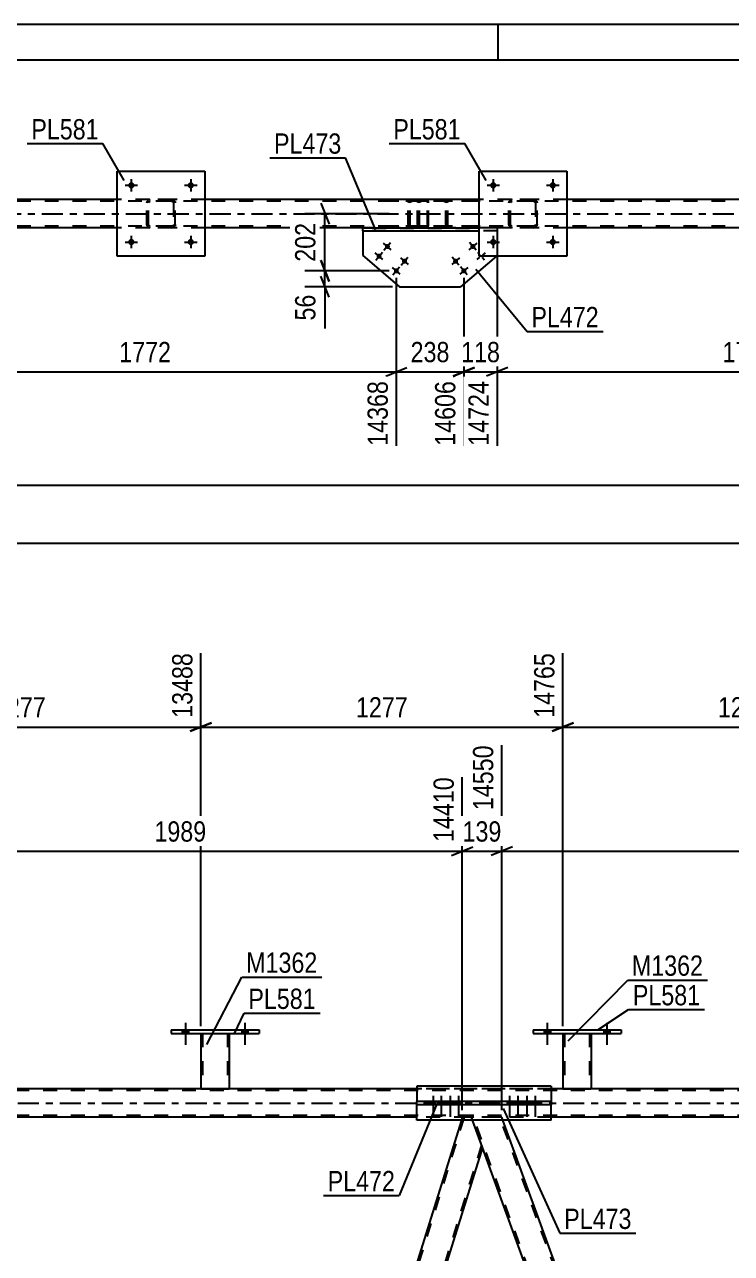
# Model space of a CAD drawing. Header units: millimetres. Extents: x -57 to 784, y -442 to 152.
# Drawn here: x 506.7 to 606.5, y -21.2 to 152.2 of the extents above; entities that cross this region are included whole.
import ezdxf

# ---------------------------------------------------------------- set-up
doc = ezdxf.new("R2010")
doc.units = ezdxf.units.MM
doc.linetypes.add('DXK_LINE_DOT2', pattern=[3.9198, 1.9599, -1.9599])
doc.linetypes.add('DXK_LINE_DOT3', pattern=[5.9187, 2.979, -0.9799, 0.9799, -0.9799])
doc.styles.add('Arial Narrow', font='ARIALN.TTF', dxfattribs={"height": 0.2})

# ---------------------------------------------------------------- blocks, each defined once
blk = doc.blocks.new('Unknown-761523242-1114')
at = {"color": 5, "linetype": 'Continuous'}
for p, q in [((783.59, 152.19), (-57.41, 152.19)), ((573.59, 147.19), (573.59, 152.19)), ((778.59, 147.19), (-52.41, 147.19))]:
    blk.add_line(p, q, dxfattribs=at)
blk = doc.blocks.new('Bolt-761523242-2413 - 2393')
at = {"linetype": 'Continuous'}
for points in [[(569.73, 120.65, -1), (570.28, 121.12, -1)], [(567.29, 118.58, -1), (567.84, 119.04, -1)], [(568.46, 117.21, -1), (569.01, 117.67, -1)]]:
    blk.add_hatch(color=1, dxfattribs=at).paths.add_polyline_path(points)
at = {"color": 1, "linetype": 'Continuous'}
for p, q in [((570.47, 120.34), (569.54, 121.43)), ((570.55, 121.35), (569.45, 120.42)), ((570.7, 120.06), (571.01, 119.7)), ((571.72, 119.98), (571.35, 119.67)), ((568.11, 119.28), (567.02, 118.34)), ((568.03, 118.26), (567.1, 119.36)), ((569.2, 116.89), (568.27, 117.99)), ((570.62, 119.05), (570.99, 119.36)), ((571.64, 118.97), (571.32, 119.33)), ((569.28, 117.91), (568.18, 116.97))]:
    blk.add_line(p, q, dxfattribs=at)
blk = doc.blocks.new('Bolt-761523242-2414 - 2393')
at = {"linetype": 'Continuous'}
for points in [[(556.49, 119.75, -1), (557.04, 119.28, -1)], [(557.66, 121.12, -1), (558.21, 120.65, -1)], [(560.09, 119.04, -1), (560.64, 118.58, -1)], [(558.93, 117.67, -1), (559.48, 117.21, -1)]]:
    blk.add_hatch(color=1, dxfattribs=at).paths.add_polyline_path(points)
at = {"color": 1, "linetype": 'Continuous'}
for p, q in [((557.46, 120.34), (558.4, 121.43)), ((557.31, 119.05), (556.22, 119.98)), ((556.3, 118.97), (557.23, 120.06)), ((558.48, 120.42), (557.38, 121.35)), ((558.73, 116.89), (559.67, 117.99)), ((560.92, 118.34), (559.82, 119.28)), ((559.9, 118.26), (560.83, 119.36)), ((559.75, 116.97), (558.65, 117.91))]:
    blk.add_line(p, q, dxfattribs=at)
blk = doc.blocks.new('Part-761523242-2483 - 2393')
at = {"color": 2, "linetype": 'Continuous'}
for p, q in [((554.49, 123.11), (554.49, 119.62)), ((554.49, 119.62), (559.66, 115.21)), ((573.32, 119.51), (568.27, 115.21)), ((559.66, 115.21), (568.27, 115.21))]:
    blk.add_line(p, q, dxfattribs=at)
at = {"color": 7, "linetype": 'DXK_LINE_DOT2'}
for p, q in [((573.45, 123.11), (554.49, 123.11)), ((573.45, 123.11), (573.45, 119.62)), ((573.45, 119.62), (573.32, 119.51))]:
    blk.add_line(p, q, dxfattribs=at)
blk = doc.blocks.new('Part-761523242-2569 - 2393')
at = {"color": 7, "linetype": 'DXK_LINE_DOT2'}
for p, q in [((524, 127.03), (524.04, 127.21)), ((524.04, 127.21), (524, 127.03)), ((524, 123.99), (524, 127.03)), ((524.24, 127.03), (524.26, 127.12)), ((524.24, 123.99), (524.24, 127.03)), ((524.26, 127.12), (524.31, 127.2)), ((524.3, 127.47), (524.48, 127.51)), ((524.48, 127.51), (524.3, 127.47)), ((524.31, 127.2), (524.39, 127.25)), ((524.39, 127.25), (524.48, 127.27)), ((527.52, 127.51), (524.48, 127.51)), ((527.52, 127.27), (524.48, 127.27)), ((527.52, 127.51), (527.71, 127.47)), ((527.71, 127.47), (527.52, 127.51)), ((527.52, 127.27), (527.61, 127.25)), ((527.61, 127.25), (527.69, 127.2)), ((527.69, 127.2), (527.74, 127.12)), ((527.74, 127.12), (527.76, 127.03)), ((527.76, 127.03), (527.76, 123.99)), ((527.97, 127.21), (528, 127.03)), ((528, 127.03), (527.97, 127.21)), ((528, 123.99), (528, 127.03)), ((524.04, 123.8), (524, 123.99)), ((524, 123.99), (524.04, 123.8)), ((524.26, 123.89), (524.24, 123.99)), ((524.31, 123.82), (524.26, 123.89)), ((524.48, 123.51), (524.3, 123.54)), ((524.3, 123.54), (524.48, 123.51)), ((524.39, 123.76), (524.31, 123.82)), ((524.48, 123.75), (524.39, 123.76)), ((527.52, 123.75), (524.48, 123.75)), ((527.52, 123.51), (524.48, 123.51)), ((527.61, 123.76), (527.52, 123.75)), ((527.71, 123.54), (527.52, 123.51)), ((527.52, 123.51), (527.71, 123.54)), ((527.69, 123.82), (527.61, 123.76)), ((527.74, 123.89), (527.69, 123.82)), ((527.76, 123.99), (527.74, 123.89)), ((528, 123.99), (527.97, 123.8)), ((527.97, 123.8), (528, 123.99))]:
    blk.add_line(p, q, dxfattribs=at)
at = {"color": 7, "linetype": 'DXK_LINE_DOT3'}
blk.add_line((526, 125.51), (526, 125.51), dxfattribs=at)
at = {"color": 7, "linetype": 'DXK_LINE_DOT2'}
for centre, start, end in [((524.48, 127.03), 112.5, 157.5), ((524.48, 127.03), 112.5, 157.5), ((527.52, 127.03), 22.5, 67.5), ((527.52, 127.03), 22.5, 67.5), ((524.48, 123.99), 202.5, 247.5), ((524.48, 123.99), 202.5, 247.5), ((527.52, 123.99), 292.5, 337.5), ((527.52, 123.99), 292.5, 337.5)]:
    blk.add_arc(centre, 0.48, start, end, dxfattribs=at)
blk = doc.blocks.new('Bolt-761523242-2431 - 2393')
at = {"linetype": 'Continuous'}
for points in [[(573.32, 129.51, -1), (572.44, 129.51, -1)], [(581.72, 129.51, -1), (580.84, 129.51, -1)]]:
    blk.add_hatch(color=1, dxfattribs=at).paths.add_polyline_path(points)
at = {"color": 1, "linetype": 'Continuous'}
for p, q in [((572.88, 130.39), (572.88, 128.63)), ((581.28, 130.39), (581.28, 128.63)), ((572, 129.51), (573.76, 129.51)), ((580.4, 129.51), (582.16, 129.51))]:
    blk.add_line(p, q, dxfattribs=at)
blk = doc.blocks.new('Bolt-761523242-2432 - 2393')
at = {"linetype": 'Continuous'}
for points in [[(573.32, 121.51, -1), (572.44, 121.51, -1)], [(581.72, 121.51, -1), (580.84, 121.51, -1)]]:
    blk.add_hatch(color=1, dxfattribs=at).paths.add_polyline_path(points)
at = {"color": 1, "linetype": 'Continuous'}
for p, q in [((572, 121.51), (573.76, 121.51)), ((572.88, 122.39), (572.88, 120.63)), ((580.4, 121.51), (582.16, 121.51)), ((581.28, 122.39), (581.28, 120.63))]:
    blk.add_line(p, q, dxfattribs=at)
blk = doc.blocks.new('Bolt-761523242-2433 - 2393')
at = {"linetype": 'Continuous'}
for points in [[(522.24, 129.51, -1), (521.36, 129.51, -1)], [(530.64, 129.51, -1), (529.76, 129.51, -1)]]:
    blk.add_hatch(color=1, dxfattribs=at).paths.add_polyline_path(points)
at = {"color": 1, "linetype": 'Continuous'}
for p, q in [((521.8, 130.39), (521.8, 128.63)), ((530.2, 130.39), (530.2, 128.63)), ((520.92, 129.51), (522.68, 129.51)), ((529.32, 129.51), (531.08, 129.51))]:
    blk.add_line(p, q, dxfattribs=at)
blk = doc.blocks.new('Bolt-761523242-2434 - 2393')
at = {"linetype": 'Continuous'}
for points in [[(522.24, 121.51, -1), (521.36, 121.51, -1)], [(530.64, 121.51, -1), (529.76, 121.51, -1)]]:
    blk.add_hatch(color=1, dxfattribs=at).paths.add_polyline_path(points)
at = {"color": 1, "linetype": 'Continuous'}
for p, q in [((520.92, 121.51), (522.68, 121.51)), ((521.8, 122.39), (521.8, 120.63)), ((529.32, 121.51), (531.08, 121.51)), ((530.2, 122.39), (530.2, 120.63))]:
    blk.add_line(p, q, dxfattribs=at)
blk = doc.blocks.new('Part-761523242-2563 - 2393')
at = {"color": 7, "linetype": 'DXK_LINE_DOT2'}
for p, q in [((575.08, 127.03), (575.12, 127.21)), ((575.12, 127.21), (575.08, 127.03)), ((575.08, 123.99), (575.08, 127.03)), ((575.32, 127.03), (575.34, 127.12)), ((575.32, 123.99), (575.32, 127.03)), ((575.34, 127.12), (575.39, 127.2)), ((575.38, 127.47), (575.56, 127.51)), ((575.56, 127.51), (575.38, 127.47)), ((575.39, 127.2), (575.47, 127.25)), ((575.47, 127.25), (575.56, 127.27)), ((578.6, 127.51), (575.56, 127.51)), ((578.6, 127.27), (575.56, 127.27)), ((578.6, 127.51), (578.79, 127.47)), ((578.79, 127.47), (578.6, 127.51)), ((578.6, 127.27), (578.7, 127.25)), ((578.7, 127.25), (578.77, 127.2)), ((578.77, 127.2), (578.83, 127.12)), ((578.83, 127.12), (578.84, 127.03)), ((578.84, 127.03), (578.84, 123.99)), ((579.05, 127.21), (579.08, 127.03)), ((579.08, 127.03), (579.05, 127.21)), ((579.08, 123.99), (579.08, 127.03)), ((575.12, 123.8), (575.08, 123.99)), ((575.08, 123.99), (575.12, 123.8)), ((575.34, 123.89), (575.32, 123.99)), ((575.39, 123.82), (575.34, 123.89)), ((575.56, 123.51), (575.38, 123.54)), ((575.38, 123.54), (575.56, 123.51)), ((575.47, 123.76), (575.39, 123.82)), ((575.56, 123.75), (575.47, 123.76)), ((578.6, 123.75), (575.56, 123.75)), ((578.6, 123.51), (575.56, 123.51)), ((578.7, 123.76), (578.6, 123.75)), ((578.79, 123.54), (578.6, 123.51)), ((578.6, 123.51), (578.79, 123.54)), ((578.77, 123.82), (578.7, 123.76)), ((578.83, 123.89), (578.77, 123.82)), ((578.84, 123.99), (578.83, 123.89)), ((579.08, 123.99), (579.05, 123.8)), ((579.05, 123.8), (579.08, 123.99))]:
    blk.add_line(p, q, dxfattribs=at)
at = {"color": 7, "linetype": 'DXK_LINE_DOT3'}
blk.add_line((577.08, 125.51), (577.08, 125.51), dxfattribs=at)
at = {"color": 7, "linetype": 'DXK_LINE_DOT2'}
for centre, start, end in [((575.56, 127.03), 112.5, 157.5), ((575.56, 127.03), 112.5, 157.5), ((578.6, 127.03), 22.5, 67.5), ((578.6, 127.03), 22.5, 67.5), ((575.56, 123.99), 202.5, 247.5), ((575.56, 123.99), 202.5, 247.5), ((578.6, 123.99), 292.5, 337.5), ((578.6, 123.99), 292.5, 337.5)]:
    blk.add_arc(centre, 0.48, start, end, dxfattribs=at)
blk = doc.blocks.new('Part-761523242-2562 - 2393')
at = {"color": 2, "linetype": 'Continuous'}
for p, q in [((570.88, 119.51), (570.88, 131.51)), ((570.88, 131.51), (583.28, 131.51)), ((583.28, 131.51), (583.28, 119.51)), ((583.28, 119.51), (570.88, 119.51))]:
    blk.add_line(p, q, dxfattribs=at)
blk = doc.blocks.new('Part-761523242-2568 - 2393')
at = {"color": 2, "linetype": 'Continuous'}
for p, q in [((519.8, 119.51), (519.8, 131.51)), ((519.8, 131.51), (532.2, 131.51)), ((532.2, 131.51), (532.2, 119.51)), ((532.2, 119.51), (519.8, 119.51))]:
    blk.add_line(p, q, dxfattribs=at)
blk = doc.blocks.new('Part-761523242-2658 - 2393')
at = {"color": 2, "linetype": 'Continuous'}
for p, q in [((554.49, 123.11), (554.49, 123.51)), ((554.49, 123.51), (570.88, 123.51)), ((554.49, 123.11), (570.88, 123.11))]:
    blk.add_line(p, q, dxfattribs=at)
at = {"color": 7, "linetype": 'DXK_LINE_DOT2'}
for p, q in [((573.45, 123.51), (570.88, 123.51)), ((573.45, 123.51), (573.45, 123.11)), ((573.45, 123.11), (570.88, 123.11))]:
    blk.add_line(p, q, dxfattribs=at)
blk = doc.blocks.new('Part-761523242-2753 - 2393')
at = {"color": 7, "linetype": 'DXK_LINE_DOT2'}
for p, q in [((695.78, 127.27), (35.68, 127.27)), ((532.2, 127.51), (519.8, 127.51)), ((583.28, 127.51), (570.88, 127.51)), ((695.78, 123.75), (35.68, 123.75)), ((532.2, 123.51), (519.8, 123.51)), ((583.28, 123.51), (554.49, 123.51))]:
    blk.add_line(p, q, dxfattribs=at)
at = {"color": 2, "linetype": 'Continuous'}
for p, q in [((519.8, 127.51), (481.12, 127.51)), ((570.88, 127.51), (532.2, 127.51)), ((621.96, 127.51), (583.28, 127.51)), ((519.8, 123.51), (488.31, 123.51)), ((554.49, 123.51), (532.2, 123.51)), ((621.96, 123.51), (583.28, 123.51))]:
    blk.add_line(p, q, dxfattribs=at)
at = {"color": 7, "linetype": 'DXK_LINE_DOT3'}
blk.add_line((35.68, 125.51), (705.78, 125.51), dxfattribs=at)
blk = doc.blocks.new('Part-761523242-2754 - 2393')
at = {"color": 7, "linetype": 'DXK_LINE_DOT2'}
for p, q in [((563.48, 127.51), (557.02, 127.51)), ((563.48, 127.27), (557.02, 127.27)), ((560.92, 127.2), (560.89, 127.03)), ((560.89, 123.99), (560.89, 127.03)), ((560.92, 127.21), (560.92, 127.2)), ((561.14, 127.03), (561.16, 127.12)), ((561.14, 123.99), (561.14, 127.03)), ((561.16, 127.12), (561.21, 127.2)), ((561.39, 127.51), (561.2, 127.47)), ((561.21, 127.2), (561.29, 127.25)), ((561.29, 127.25), (561.39, 127.27)), ((562.2, 127.27), (562.2, 127.51)), ((563.58, 127.47), (563.48, 127.51)), ((563.48, 127.27), (563.53, 127.25)), ((563.53, 127.25), (563.57, 127.2)), ((563.57, 127.2), (563.6, 127.12)), ((563.67, 127.37), (563.58, 127.47)), ((563.6, 127.12), (563.61, 127.03)), ((563.61, 123.99), (563.61, 127.03)), ((563.73, 127.21), (563.67, 127.37)), ((563.75, 127.03), (563.73, 127.21)), ((563.75, 123.99), (563.75, 127.03)), ((563.48, 123.75), (557.02, 123.75)), ((563.48, 123.51), (557.02, 123.51)), ((560.89, 123.99), (560.9, 123.9)), ((560.9, 123.9), (560.92, 123.8)), ((561.16, 123.9), (561.14, 123.99)), ((561.21, 123.82), (561.16, 123.9)), ((561.2, 123.54), (561.39, 123.51)), ((561.29, 123.77), (561.21, 123.82)), ((561.39, 123.75), (561.29, 123.77)), ((562.2, 123.51), (562.2, 123.75)), ((563.53, 123.77), (563.48, 123.75)), ((563.48, 123.51), (563.58, 123.54)), ((563.57, 123.82), (563.53, 123.77)), ((563.6, 123.9), (563.57, 123.82)), ((563.58, 123.54), (563.67, 123.65)), ((563.61, 123.99), (563.6, 123.9)), ((563.67, 123.65), (563.73, 123.8)), ((563.73, 123.8), (563.75, 123.99))]:
    blk.add_line(p, q, dxfattribs=at)
for centre, start, end in [((561.37, 127.01), 111.1941, 156.1506), ((561.37, 124), 203.8494, 248.8059)]:
    blk.add_arc(centre, 0.492, start, end, dxfattribs=at)
blk = doc.blocks.new('Part-761523242-2757 - 2393')
at = {"color": 7, "linetype": 'DXK_LINE_DOT2'}
for p, q in [((562.24, 127.2), (562.2, 127.03)), ((562.2, 123.99), (562.2, 127.03)), ((562.24, 127.21), (562.24, 127.2)), ((562.46, 127.03), (562.48, 127.12)), ((562.46, 123.99), (562.46, 127.03)), ((562.48, 127.12), (562.53, 127.2)), ((562.71, 127.51), (562.52, 127.47)), ((562.53, 127.2), (562.62, 127.25)), ((562.62, 127.25), (562.71, 127.27)), ((571.05, 127.51), (562.71, 127.51)), ((571.05, 127.27), (562.71, 127.27)), ((566.14, 127.47), (565.95, 127.51)), ((565.95, 127.27), (566.05, 127.25)), ((566.05, 127.25), (566.13, 127.2)), ((566.13, 127.2), (566.18, 127.12)), ((566.18, 127.12), (566.2, 127.03)), ((566.2, 123.99), (566.2, 127.03)), ((566.42, 127.2), (566.42, 127.21)), ((566.46, 127.03), (566.42, 127.2)), ((566.46, 123.99), (566.46, 127.03)), ((562.2, 123.99), (562.22, 123.9)), ((562.22, 123.9), (562.24, 123.8)), ((562.48, 123.9), (562.46, 123.99)), ((562.53, 123.82), (562.48, 123.9)), ((562.52, 123.54), (562.71, 123.51)), ((562.62, 123.77), (562.53, 123.82)), ((562.71, 123.75), (562.62, 123.77)), ((571.05, 123.75), (562.71, 123.75)), ((571.05, 123.51), (562.71, 123.51)), ((566.05, 123.77), (565.95, 123.75)), ((565.95, 123.51), (566.14, 123.54)), ((566.13, 123.82), (566.05, 123.77)), ((566.18, 123.9), (566.13, 123.82)), ((566.2, 123.99), (566.18, 123.9)), ((566.42, 123.8), (566.44, 123.9)), ((566.44, 123.9), (566.46, 123.99))]:
    blk.add_line(p, q, dxfattribs=at)
for centre, start, end in [((562.69, 127.01), 110.7583, 155.68), ((565.97, 127.01), 24.32, 69.2417), ((562.69, 124.01), 204.32, 249.2417), ((565.97, 124.01), 290.7583, 335.68)]:
    blk.add_arc(centre, 0.496, start, end, dxfattribs=at)
blk = doc.blocks.new('Part-761523242-5990 - 5969')
at = {"color": 2, "linetype": 'Continuous'}
for p, q in [((581.07, 2.4), (562.11, 2.4)), ((562.11, 2.4), (562.11, 0.24)), ((581.07, 2.4), (581.07, 0.24)), ((562.11, -2.4), (562.11, -0.24)), ((581.07, -2.4), (581.07, -0.24)), ((581.07, -2.4), (562.11, -2.4))]:
    blk.add_line(p, q, dxfattribs=at)
at = {"color": 7, "linetype": 'DXK_LINE_DOT2'}
for p, q in [((562.11, -0.24), (562.11, 0.24)), ((581.07, 0.24), (581.07, -0.24))]:
    blk.add_line(p, q, dxfattribs=at)
blk = doc.blocks.new('Part-761523242-6097 - 5969')
at = {"color": 7, "linetype": 'DXK_LINE_DOT2'}
for p, q in [((703.4, 1.76), (8.62, 1.76)), ((664.7, 2), (136.44, 2)), ((581.07, 2), (562.11, 2)), ((703.4, -1.76), (8.62, -1.76)), ((581.07, -2), (562.11, -2))]:
    blk.add_line(p, q, dxfattribs=at)
at = {"color": 2, "linetype": 'Continuous'}
for p, q in [((562.11, 2), (495.94, 2)), ((647.24, 2), (581.07, 2)), ((562.11, -2), (495.94, -2)), ((647.24, -2), (581.07, -2))]:
    blk.add_line(p, q, dxfattribs=at)
at = {"color": 7, "linetype": 'DXK_LINE_DOT3'}
blk.add_line((8.62, 0), (703.4, 0), dxfattribs=at)
blk = doc.blocks.new('Part-761523242-6102 - 5969')
at = {"color": 2, "linetype": 'Continuous'}
for p, q in [((568.38, -2.4), (531.81, -119.75)), ((571.37, -6.25), (569.97, -2.4)), ((571.37, -6.25), (535.11, -122.59)), ((531.81, -119.75), (532.84, -122.59))]:
    blk.add_line(p, q, dxfattribs=at)
at = {"color": 7, "linetype": 'DXK_LINE_DOT2'}
for p, q in [((568.76, -2), (531.94, -120.12)), ((568.51, -2), (568.38, -2.4)), ((569.82, -2), (568.51, -2)), ((569.97, -2.4), (569.82, -2)), ((571.24, -5.88), (534.73, -123)), ((532.99, -123), (532.84, -122.59)), ((534.98, -123), (532.99, -123)), ((535.11, -122.59), (534.98, -123))]:
    blk.add_line(p, q, dxfattribs=at)
blk = doc.blocks.new('Part-761523242-6112 - 5969')
at = {"color": 7, "linetype": 'DXK_LINE_DOT2'}
for p, q in [((488.95, -2), (484.69, -2)), ((486.24, -6.25), (484.69, -2)), ((528.99, -123), (484.95, -2)), ((532.73, -123), (488.69, -2)), ((489.09, -2.4), (488.95, -2)), ((532.99, -123), (531.81, -119.75)), ((528.73, -123), (528.58, -122.59)), ((532.99, -123), (528.73, -123))]:
    blk.add_line(p, q, dxfattribs=at)
at = {"color": 2, "linetype": 'Continuous'}
for p, q in [((531.81, -119.75), (489.09, -2.4)), ((528.58, -122.59), (486.24, -6.25))]:
    blk.add_line(p, q, dxfattribs=at)
blk = doc.blocks.new('Part-761523242-6117 - 5969')
at = {"color": 7, "linetype": 'DXK_LINE_DOT2'}
for p, q in [((574.08, -2), (569.82, -2)), ((571.37, -6.25), (569.82, -2)), ((614.12, -123), (570.08, -2)), ((617.87, -123), (573.83, -2)), ((574.23, -2.4), (574.08, -2)), ((618.12, -123), (616.94, -119.75)), ((613.87, -123), (613.72, -122.59)), ((618.12, -123), (613.87, -123))]:
    blk.add_line(p, q, dxfattribs=at)
at = {"color": 2, "linetype": 'Continuous'}
for p, q in [((616.94, -119.75), (574.23, -2.4)), ((613.72, -122.59), (571.37, -6.25))]:
    blk.add_line(p, q, dxfattribs=at)
blk = doc.blocks.new('Part-761523242-6307 - 5969')
at = {"color": 2, "linetype": 'Continuous'}
for p, q in [((527.43, 10.32), (527.43, 9.84)), ((527.43, 10.32), (539.83, 10.32)), ((527.43, 9.84), (539.83, 9.84)), ((539.83, 10.32), (539.83, 9.84))]:
    blk.add_line(p, q, dxfattribs=at)
blk = doc.blocks.new('Bolt-761523242-6458 - 5969')
at = {"linetype": 'Continuous'}
for points in [[(528.99, 9.84), (529.87, 9.84), (529.87, 10.32), (528.99, 10.32)], [(537.39, 9.84), (538.27, 9.84), (538.27, 10.32), (537.39, 10.32)]]:
    blk.add_hatch(color=1, dxfattribs=at).paths.add_polyline_path(points)
at = {"color": 1, "linetype": 'Continuous'}
for p, q in [((529.43, 11.32), (529.43, 8.2)), ((537.83, 11.32), (537.83, 8.2)), ((528.99, 10.32), (528.99, 9.84)), ((529.87, 10.32), (529.87, 9.84)), ((537.39, 10.32), (537.39, 9.84)), ((538.27, 10.32), (538.27, 9.84))]:
    blk.add_line(p, q, dxfattribs=at)
blk = doc.blocks.new('Part-761523242-6302 - 5969')
at = {"color": 2, "linetype": 'Continuous'}
for p, q in [((531.63, 9.84), (531.63, 2)), ((535.63, 9.84), (535.63, 2)), ((531.63, 2), (535.59, 2)), ((535.63, 2), (535.59, 2))]:
    blk.add_line(p, q, dxfattribs=at)
at = {"color": 7, "linetype": 'DXK_LINE_DOT2'}
for p, q in [((531.63, 9.84), (535.63, 9.84)), ((531.63, 9.84), (531.63, 9.84)), ((531.63, 9.84), (531.63, 9.84)), ((531.87, 9.84), (531.87, 2)), ((535.39, 9.84), (535.39, 2)), ((535.63, 9.84), (535.63, 9.84)), ((535.63, 9.84), (535.63, 9.84)), ((535.32, 2), (535.33, 2)), ((535.33, 2), (535.37, 2)), ((535.37, 2), (535.39, 2))]:
    blk.add_line(p, q, dxfattribs=at)
blk = doc.blocks.new('Part-761523242-6312 - 5969')
at = {"color": 2, "linetype": 'Continuous'}
for p, q in [((582.71, 9.84), (582.71, 2)), ((586.71, 9.84), (586.71, 2)), ((582.71, 2), (586.67, 2)), ((586.71, 2), (586.67, 2))]:
    blk.add_line(p, q, dxfattribs=at)
at = {"color": 7, "linetype": 'DXK_LINE_DOT2'}
for p, q in [((582.71, 9.84), (586.71, 9.84)), ((582.71, 9.84), (582.71, 9.84)), ((582.71, 9.84), (582.71, 9.84)), ((582.95, 9.84), (582.95, 2)), ((586.47, 9.84), (586.47, 2)), ((586.71, 9.84), (586.71, 9.84)), ((586.71, 9.84), (586.71, 9.84)), ((586.4, 2), (586.41, 2)), ((586.41, 2), (586.45, 2)), ((586.45, 2), (586.47, 2))]:
    blk.add_line(p, q, dxfattribs=at)
blk = doc.blocks.new('Part-761523242-6317 - 5969')
at = {"color": 2, "linetype": 'Continuous'}
for p, q in [((578.51, 10.32), (578.51, 9.84)), ((578.51, 10.32), (590.91, 10.32)), ((578.51, 9.84), (590.91, 9.84)), ((590.91, 10.32), (590.91, 9.84))]:
    blk.add_line(p, q, dxfattribs=at)
blk = doc.blocks.new('Part-761523242-6388 - 5969')
at = {"color": 2, "linetype": 'Continuous'}
for p, q in [((562.11, -0.24), (562.11, 0.24)), ((581.07, 0.24), (562.11, 0.24)), ((567.29, -0.24), (567.29, 0.24)), ((575.89, -0.24), (575.89, 0.24)), ((581.07, -0.24), (581.07, 0.24)), ((581.07, -0.24), (562.11, -0.24))]:
    blk.add_line(p, q, dxfattribs=at)
blk = doc.blocks.new('Bolt-761523242-6459 - 5969')
at = {"linetype": 'Continuous'}
for points in [[(528.99, 9.84), (529.87, 9.84), (529.87, 10.32), (528.99, 10.32)], [(537.39, 9.84), (538.27, 9.84), (538.27, 10.32), (537.39, 10.32)]]:
    blk.add_hatch(color=1, dxfattribs=at).paths.add_polyline_path(points)
at = {"color": 1, "linetype": 'Continuous'}
for p, q in [((529.43, 11.32), (529.43, 8.2)), ((537.83, 11.32), (537.83, 8.2)), ((528.99, 10.32), (528.99, 9.84)), ((529.87, 10.32), (529.87, 9.84)), ((537.39, 10.32), (537.39, 9.84)), ((538.27, 10.32), (538.27, 9.84))]:
    blk.add_line(p, q, dxfattribs=at)
blk = doc.blocks.new('Bolt-761523242-6460 - 5969')
at = {"linetype": 'Continuous'}
for points in [[(580.07, 9.84), (580.95, 9.84), (580.95, 10.32), (580.07, 10.32)], [(588.47, 9.84), (589.35, 9.84), (589.35, 10.32), (588.47, 10.32)]]:
    blk.add_hatch(color=1, dxfattribs=at).paths.add_polyline_path(points)
at = {"color": 1, "linetype": 'Continuous'}
for p, q in [((580.51, 11.32), (580.51, 8.2)), ((588.91, 11.32), (588.91, 8.2)), ((580.07, 10.32), (580.07, 9.84)), ((580.95, 10.32), (580.95, 9.84)), ((588.47, 10.32), (588.47, 9.84)), ((589.35, 10.32), (589.35, 9.84))]:
    blk.add_line(p, q, dxfattribs=at)
blk = doc.blocks.new('Bolt-761523242-6461 - 5969')
at = {"linetype": 'Continuous'}
for points in [[(580.07, 9.84), (580.95, 9.84), (580.95, 10.32), (580.07, 10.32)], [(588.47, 9.84), (589.35, 9.84), (589.35, 10.32), (588.47, 10.32)]]:
    blk.add_hatch(color=1, dxfattribs=at).paths.add_polyline_path(points)
at = {"color": 1, "linetype": 'Continuous'}
for p, q in [((580.51, 11.32), (580.51, 8.2)), ((588.91, 11.32), (588.91, 8.2)), ((580.07, 10.32), (580.07, 9.84)), ((580.95, 10.32), (580.95, 9.84)), ((588.47, 10.32), (588.47, 9.84)), ((589.35, 10.32), (589.35, 9.84))]:
    blk.add_line(p, q, dxfattribs=at)
blk = doc.blocks.new('Bolt-761523242-6478 - 5969')
at = {"linetype": 'Continuous'}
for points in [[(564.75, 0.24), (564.03, 0.24), (564.03, -0.24), (564.75, -0.24)], [(565.91, 0.24), (565.19, 0.24), (565.19, -0.24), (565.91, -0.24)], [(567.18, 0.24), (566.46, 0.24), (566.46, -0.24), (567.18, -0.24)], [(568.35, 0.24), (567.63, 0.24), (567.63, -0.24), (568.35, -0.24)]]:
    blk.add_hatch(color=1, dxfattribs=at).paths.add_polyline_path(points)
at = {"color": 1, "linetype": 'Continuous'}
for p, q in [((564.03, 0.24), (564.03, -0.24)), ((564.39, 1.04), (564.39, -1.96)), ((564.75, 0.24), (564.75, -0.24)), ((565.19, 0.24), (565.19, -0.24)), ((565.55, 1.04), (565.55, -1.96)), ((565.91, 0.24), (565.91, -0.24)), ((566.46, 0.24), (566.46, -0.24)), ((566.82, 1.04), (566.82, -1.96)), ((567.18, 0.24), (567.18, -0.24)), ((567.63, 0.24), (567.63, -0.24)), ((567.99, 1.04), (567.99, -1.96)), ((568.35, 0.24), (568.35, -0.24))]:
    blk.add_line(p, q, dxfattribs=at)
blk = doc.blocks.new('Bolt-761523242-6479 - 5969')
at = {"linetype": 'Continuous'}
for points in [[(575.55, 0.24), (574.83, 0.24), (574.83, -0.24), (575.55, -0.24)], [(576.71, 0.24), (575.99, 0.24), (575.99, -0.24), (576.71, -0.24)], [(577.98, 0.24), (577.26, 0.24), (577.26, -0.24), (577.98, -0.24)], [(579.15, 0.24), (578.43, 0.24), (578.43, -0.24), (579.15, -0.24)]]:
    blk.add_hatch(color=1, dxfattribs=at).paths.add_polyline_path(points)
at = {"color": 1, "linetype": 'Continuous'}
for p, q in [((574.83, 0.24), (574.83, -0.24)), ((575.19, 1.04), (575.19, -1.96)), ((575.55, 0.24), (575.55, -0.24)), ((575.99, 0.24), (575.99, -0.24)), ((576.35, 1.04), (576.35, -1.96)), ((576.71, 0.24), (576.71, -0.24)), ((577.26, 0.24), (577.26, -0.24)), ((577.62, 1.04), (577.62, -1.96)), ((577.98, 0.24), (577.98, -0.24)), ((578.43, 0.24), (578.43, -0.24)), ((578.79, 1.04), (578.79, -1.96)), ((579.15, 0.24), (579.15, -0.24))]:
    blk.add_line(p, q, dxfattribs=at)
blk = doc.blocks.new('StraightDimension-761523242-30225 - 2393')
at = {"color": 7, "linetype": 'Continuous'}
for p, q in [((548.53, 118.94), (549.73, 115.94)), ((558.2, 117.44), (546.28, 117.44)), ((549.73, 113.71), (548.53, 116.71)), ((549.13, 115.21), (549.13, 117.44)), ((558.66, 115.21), (546.28, 115.21))]:
    blk.add_line(p, q, dxfattribs=at)
at = {"color": 0}
blk.add_wipeout([(548.38, 114.68), (544.18, 114.68), (544.18, 109.83), (548.38, 109.83)], dxfattribs=at)
at = {"color": 7, "linetype": 'Continuous'}
blk.add_line((549.13, 115.21), (549.13, 109.3), dxfattribs=at)
blk.add_line((549.13, 115.21), (549.13, 109.3), dxfattribs=at)
at = {"color": 3, "style": 'Arial Narrow'}
blk.add_text('56', height=2.863, rotation=90.0002, dxfattribs=at).set_placement((547.78, 110.43))
blk = doc.blocks.new('StraightDimension-761523242-29788 - 2393')
at = {"color": 7, "linetype": 'Continuous'}
for p, q in [((559.2, 116.44), (559.2, 92.76)), ((568.73, 116.44), (568.73, 92.76)), ((557.7, 102.6), (560.7, 103.8)), ((559.2, 103.2), (568.73, 103.2)), ((570.23, 103.8), (567.23, 102.6))]:
    blk.add_line(p, q, dxfattribs=at)
at = {"color": 0}
blk.add_wipeout([(567.31, 103.95), (567.31, 108.15), (560.62, 108.15), (560.62, 103.95)], dxfattribs=at)
at = {"color": 0, "linetype": 'Continuous'}
blk.add_wipeout([(568.13, 102.5), (563.93, 102.5), (563.93, 92.16), (568.13, 92.16)], dxfattribs=at)
at = {"color": 3, "style": 'Arial Narrow'}
blk.add_text('238', height=2.863, dxfattribs=at).set_placement((561.22, 104.55))
at = {"color": 3, "linetype": 'Continuous', "style": 'Arial Narrow'}
blk.add_text('14606', height=2.863, rotation=90.0002, dxfattribs=at).set_placement((567.53, 92.76))
blk = doc.blocks.new('StraightDimension-761523242-3595 - 2393')
at = {"color": 7, "linetype": 'Continuous'}
blk.add_line((-2.08, 79), (696.42, 79), dxfattribs=at)
blk = doc.blocks.new('StraightDimension-761523242-11107 - 2393')
at = {"color": 7, "linetype": 'Continuous'}
blk.add_line((-1.44, 87.22), (695.78, 87.22), dxfattribs=at)
blk = doc.blocks.new('StraightDimension-761523242-29786 - 2393')
at = {"color": 7, "linetype": 'Continuous'}
for p, q in [((573.45, 122.11), (573.45, 92.76)), ((644.34, 116.44), (644.34, 92.76)), ((574.95, 103.8), (571.95, 102.6)), ((573.45, 103.2), (644.34, 103.2)), ((642.84, 102.6), (645.84, 103.8))]:
    blk.add_line(p, q, dxfattribs=at)
at = {"color": 0}
blk.add_wipeout([(613.15, 103.95), (613.15, 108.15), (604.64, 108.15), (604.64, 103.95)], dxfattribs=at)
at = {"color": 0, "linetype": 'Continuous'}
blk.add_wipeout([(643.74, 102.5), (639.54, 102.5), (639.54, 92.16), (643.74, 92.16)], dxfattribs=at)
at = {"color": 3, "style": 'Arial Narrow'}
blk.add_text('1772', height=2.863, dxfattribs=at).set_placement((605.24, 104.55))
at = {"color": 3, "linetype": 'Continuous', "style": 'Arial Narrow'}
blk.add_text('16497', height=2.863, rotation=90.0002, dxfattribs=at).set_placement((643.14, 92.76))
blk = doc.blocks.new('StraightDimension-761523242-29787 - 2393')
at = {"color": 7, "linetype": 'Continuous'}
for p, q in [((573.45, 122.11), (573.45, 92.76)), ((568.73, 116.44), (568.73, 92.76)), ((567.23, 102.6), (570.23, 103.8)), ((568.73, 103.2), (573.45, 103.2)), ((574.95, 103.8), (571.95, 102.6))]:
    blk.add_line(p, q, dxfattribs=at)
at = {"color": 0}
blk.add_wipeout([(574.43, 103.95), (574.43, 108.15), (567.75, 108.15), (567.75, 103.95)], dxfattribs=at)
at = {"color": 0, "linetype": 'Continuous'}
blk.add_wipeout([(572.85, 102.5), (568.65, 102.5), (568.65, 92.16), (572.85, 92.16)], dxfattribs=at)
at = {"color": 3, "style": 'Arial Narrow'}
blk.add_text('118', height=2.863, dxfattribs=at).set_placement((568.35, 104.55))
at = {"color": 3, "linetype": 'Continuous', "style": 'Arial Narrow'}
blk.add_text('14724', height=2.863, rotation=90.0002, dxfattribs=at).set_placement((572.25, 92.76))
blk = doc.blocks.new('StraightDimension-761523242-29789 - 2393')
at = {"color": 7, "linetype": 'Continuous'}
for p, q in [((488.31, 122.11), (488.31, 92.76)), ((559.2, 116.44), (559.2, 92.76)), ((489.81, 103.8), (486.81, 102.6)), ((488.31, 103.2), (559.2, 103.2)), ((557.7, 102.6), (560.7, 103.8))]:
    blk.add_line(p, q, dxfattribs=at)
at = {"color": 0}
blk.add_wipeout([(528.01, 103.95), (528.01, 108.15), (519.5, 108.15), (519.5, 103.95)], dxfattribs=at)
at = {"color": 0, "linetype": 'Continuous'}
blk.add_wipeout([(558.6, 102.5), (554.4, 102.5), (554.4, 92.16), (558.6, 92.16)], dxfattribs=at)
at = {"color": 3, "style": 'Arial Narrow'}
blk.add_text('1772', height=2.863, dxfattribs=at).set_placement((520.1, 104.55))
at = {"color": 3, "linetype": 'Continuous', "style": 'Arial Narrow'}
blk.add_text('14368', height=2.863, rotation=90.0002, dxfattribs=at).set_placement((558, 92.76))
blk = doc.blocks.new('StraightDimension-761523242-30224 - 2393')
at = {"color": 7, "linetype": 'Continuous'}
for p, q in [((548.53, 127.01), (549.73, 124.01)), ((558.2, 125.51), (546.28, 125.51)), ((549.13, 117.44), (549.13, 125.51)), ((549.73, 115.94), (548.53, 118.94)), ((558.2, 117.44), (546.28, 117.44))]:
    blk.add_line(p, q, dxfattribs=at)
at = {"color": 0}
blk.add_wipeout([(548.38, 124.82), (544.18, 124.82), (544.18, 118.13), (548.38, 118.13)], dxfattribs=at)
at = {"color": 3, "style": 'Arial Narrow'}
blk.add_text('202', height=2.863, rotation=90.0002, dxfattribs=at).set_placement((547.78, 118.73))
blk = doc.blocks.new('StraightDimension-761523242-13672 - 5969')
at = {"color": 7, "linetype": 'Continuous'}
for p, q in [((480.54, 10.82), (480.54, 63.51)), ((531.63, 10.84), (531.63, 63.51)), ((482.04, 53.67), (479.04, 52.47)), ((480.54, 53.07), (531.63, 53.07)), ((530.13, 52.47), (533.13, 53.67))]:
    blk.add_line(p, q, dxfattribs=at)
at = {"color": 0, "linetype": 'Continuous'}
blk.add_wipeout([(531.03, 64.11), (526.83, 64.11), (526.83, 53.77), (531.03, 53.77)], dxfattribs=at)
at = {"color": 0}
blk.add_wipeout([(510.34, 53.82), (510.34, 58.02), (501.83, 58.02), (501.83, 53.82)], dxfattribs=at)
at = {"color": 3, "linetype": 'Continuous', "style": 'Arial Narrow'}
blk.add_text('13488', height=2.863, rotation=90.0002, dxfattribs=at).set_placement((530.43, 54.37))
at = {"color": 3, "style": 'Arial Narrow'}
blk.add_text('1277', height=2.863, dxfattribs=at).set_placement((502.43, 54.42))
blk = doc.blocks.new('StraightDimension-761523242-13671 - 5969')
at = {"color": 7, "linetype": 'Continuous'}
for p, q in [((531.63, 10.84), (531.63, 63.51)), ((582.71, 10.84), (582.71, 63.51)), ((533.13, 53.67), (530.13, 52.47)), ((531.63, 53.07), (582.71, 53.07)), ((581.21, 52.47), (584.21, 53.67))]:
    blk.add_line(p, q, dxfattribs=at)
at = {"color": 0, "linetype": 'Continuous'}
blk.add_wipeout([(582.11, 64.11), (577.91, 64.11), (577.91, 53.77), (582.11, 53.77)], dxfattribs=at)
at = {"color": 0}
blk.add_wipeout([(561.42, 53.82), (561.42, 58.02), (552.91, 58.02), (552.91, 53.82)], dxfattribs=at)
at = {"color": 3, "linetype": 'Continuous', "style": 'Arial Narrow'}
blk.add_text('14765', height=2.863, rotation=90.0002, dxfattribs=at).set_placement((581.51, 54.37))
at = {"color": 3, "style": 'Arial Narrow'}
blk.add_text('1277', height=2.863, dxfattribs=at).set_placement((553.51, 54.42))
blk = doc.blocks.new('StraightDimension-761523242-23380 - 5969')
at = {"color": 7, "linetype": 'Continuous'}
for p, q in [((488.95, -1), (488.95, 50.49)), ((568.51, -1), (568.51, 45.99)), ((490.45, 36.15), (487.45, 34.95)), ((488.95, 35.55), (568.51, 35.55)), ((567.01, 34.95), (570.01, 36.15))]:
    blk.add_line(p, q, dxfattribs=at)
at = {"color": 0, "linetype": 'Continuous'}
blk.add_wipeout([(567.91, 46.59), (563.71, 46.59), (563.71, 36.25), (567.91, 36.25)], dxfattribs=at)
at = {"color": 0}
blk.add_wipeout([(532.98, 36.3), (532.98, 40.5), (524.47, 40.5), (524.47, 36.3)], dxfattribs=at)
at = {"color": 3, "linetype": 'Continuous', "style": 'Arial Narrow'}
blk.add_text('14410', height=2.863, rotation=90.0002, dxfattribs=at).set_placement((567.31, 36.85))
at = {"color": 3, "style": 'Arial Narrow'}
blk.add_text('1989', height=2.863, dxfattribs=at).set_placement((525.07, 36.9))
blk = doc.blocks.new('StraightDimension-761523242-23378 - 5969')
at = {"color": 7, "linetype": 'Continuous'}
for p, q in [((574.08, -1), (574.08, 50.49)), ((653.64, -1), (653.64, 45.99)), ((575.58, 36.15), (572.58, 34.95)), ((574.08, 35.55), (653.64, 35.55)), ((652.14, 34.95), (655.14, 36.15))]:
    blk.add_line(p, q, dxfattribs=at)
at = {"color": 0, "linetype": 'Continuous'}
blk.add_wipeout([(653.04, 46.59), (648.84, 46.59), (648.84, 36.25), (653.04, 36.25)], dxfattribs=at)
at = {"color": 0}
blk.add_wipeout([(618.12, 36.3), (618.12, 40.5), (609.61, 40.5), (609.61, 36.3)], dxfattribs=at)
at = {"color": 3, "linetype": 'Continuous', "style": 'Arial Narrow'}
blk.add_text('16539', height=2.863, rotation=90.0002, dxfattribs=at).set_placement((652.44, 36.85))
at = {"color": 3, "style": 'Arial Narrow'}
blk.add_text('1989', height=2.863, dxfattribs=at).set_placement((610.21, 36.9))
blk = doc.blocks.new('StraightDimension-761523242-13670 - 5969')
at = {"color": 7, "linetype": 'Continuous'}
for p, q in [((582.71, 10.84), (582.71, 63.51)), ((633.79, 10.84), (633.79, 63.51)), ((584.21, 53.67), (581.21, 52.47)), ((582.71, 53.07), (633.79, 53.07)), ((632.29, 52.47), (635.29, 53.67))]:
    blk.add_line(p, q, dxfattribs=at)
at = {"color": 0, "linetype": 'Continuous'}
blk.add_wipeout([(633.19, 64.11), (628.99, 64.11), (628.99, 53.77), (633.19, 53.77)], dxfattribs=at)
at = {"color": 0}
blk.add_wipeout([(612.5, 53.82), (612.5, 58.02), (603.99, 58.02), (603.99, 53.82)], dxfattribs=at)
at = {"color": 3, "linetype": 'Continuous', "style": 'Arial Narrow'}
blk.add_text('16042', height=2.863, rotation=90.0002, dxfattribs=at).set_placement((632.59, 54.37))
at = {"color": 3, "style": 'Arial Narrow'}
blk.add_text('1277', height=2.863, dxfattribs=at).set_placement((604.59, 54.42))
blk = doc.blocks.new('StraightDimension-761523242-23379 - 5969')
at = {"color": 7, "linetype": 'Continuous'}
for p, q in [((574.08, -1), (574.08, 50.49)), ((568.51, -1), (568.51, 45.99)), ((567.01, 34.95), (570.01, 36.15)), ((568.51, 35.55), (574.08, 35.55)), ((575.58, 36.15), (572.58, 34.95))]:
    blk.add_line(p, q, dxfattribs=at)
at = {"color": 0}
blk.add_wipeout([(574.64, 36.3), (574.64, 40.5), (567.95, 40.5), (567.95, 36.3)], dxfattribs=at)
at = {"color": 3, "style": 'Arial Narrow'}
blk.add_text('139', height=2.863, dxfattribs=at).set_placement((568.55, 36.9))
at = {"color": 0, "linetype": 'Continuous'}
blk.add_wipeout([(573.48, 51.09), (569.28, 51.09), (569.28, 40.75), (573.48, 40.75)], dxfattribs=at)
at = {"color": 3, "linetype": 'Continuous', "style": 'Arial Narrow'}
blk.add_text('14550', height=2.863, rotation=90.0002, dxfattribs=at).set_placement((572.88, 41.35))
blk = doc.blocks.new('Mark-761523242-2479 - 2393')
at = {"color": 0}
blk.add_wipeout([(587.78, 109.49), (587.78, 112.49), (578.27, 112.49), (578.27, 109.49)], dxfattribs=at)
blk.add_wipeout([(587.78, 109.49), (587.78, 112.49), (578.27, 112.49), (578.27, 109.49)], dxfattribs=at)
at = {"color": 30, "linetype": 'Continuous'}
for p, q in [((570.4, 117.69), (577.67, 108.89)), ((577.67, 108.89), (588.38, 108.89))]:
    blk.add_line(p, q, dxfattribs=at)
at = {"color": 3, "style": 'Arial Narrow'}
blk.add_text('PL472', height=2.863, dxfattribs=at).set_placement((578.27, 109.49))
blk = doc.blocks.new('Mark-761523242-2558 - 2393')
at = {"color": 0}
blk.add_wipeout([(568.28, 135.99), (568.28, 138.99), (558.78, 138.99), (558.78, 135.99)], dxfattribs=at)
blk.add_wipeout([(568.28, 135.99), (568.28, 138.99), (558.78, 138.99), (558.78, 135.99)], dxfattribs=at)
at = {"color": 30, "linetype": 'Continuous'}
for p in [(558.18, 135.39), (571.88, 130.19)]:
    blk.add_line(p, (568.88, 135.39), dxfattribs=at)
at = {"color": 3, "style": 'Arial Narrow'}
blk.add_text('PL581', height=2.863, dxfattribs=at).set_placement((558.78, 135.99))
blk = doc.blocks.new('Mark-761523242-2564 - 2393')
at = {"color": 0}
blk.add_wipeout([(517.2, 135.99), (517.2, 138.99), (507.7, 138.99), (507.7, 135.99)], dxfattribs=at)
blk.add_wipeout([(517.2, 135.99), (517.2, 138.99), (507.7, 138.99), (507.7, 135.99)], dxfattribs=at)
at = {"color": 30, "linetype": 'Continuous'}
for p in [(507.1, 135.39), (520.8, 130.19)]:
    blk.add_line(p, (517.8, 135.39), dxfattribs=at)
at = {"color": 3, "style": 'Arial Narrow'}
blk.add_text('PL581', height=2.863, dxfattribs=at).set_placement((507.7, 135.99))
blk = doc.blocks.new('Mark-761523242-2654 - 2393')
at = {"color": 0}
blk.add_wipeout([(551.45, 133.97), (551.45, 136.97), (541.95, 136.97), (541.95, 133.97)], dxfattribs=at)
blk.add_wipeout([(551.45, 133.97), (551.45, 136.97), (541.95, 136.97), (541.95, 133.97)], dxfattribs=at)
at = {"color": 30, "linetype": 'Continuous'}
for p in [(541.35, 133.37), (556.24, 123.26)]:
    blk.add_line(p, (552.05, 133.37), dxfattribs=at)
at = {"color": 3, "style": 'Arial Narrow'}
blk.add_text('PL473', height=2.863, dxfattribs=at).set_placement((541.95, 133.97))
blk = doc.blocks.new('Mark-761523242-6298 - 5969')
at = {"color": 0}
blk.add_wipeout([(548.07, 18.39), (548.07, 21.39), (538.02, 21.39), (538.02, 18.39)], dxfattribs=at)
blk.add_wipeout([(548.07, 18.39), (548.07, 21.39), (538.02, 21.39), (538.02, 18.39)], dxfattribs=at)
at = {"color": 30, "linetype": 'Continuous'}
for p, q in [((532.44, 8.26), (537.42, 17.79)), ((537.42, 17.79), (548.67, 17.79))]:
    blk.add_line(p, q, dxfattribs=at)
at = {"color": 3, "style": 'Arial Narrow'}
blk.add_text('M1362', height=2.863, dxfattribs=at).set_placement((538.02, 18.39))
blk = doc.blocks.new('Mark-761523242-5986 - 5969')
at = {"color": 0}
blk.add_wipeout([(592.41, -17.76), (592.41, -14.76), (582.9, -14.76), (582.9, -17.76)], dxfattribs=at)
blk.add_wipeout([(592.41, -17.76), (592.41, -14.76), (582.9, -14.76), (582.9, -17.76)], dxfattribs=at)
at = {"color": 30, "linetype": 'Continuous'}
for p, q in [((574.29, -0.76), (582.3, -18.36)), ((582.3, -18.36), (593.01, -18.36))]:
    blk.add_line(p, q, dxfattribs=at)
at = {"color": 3, "style": 'Arial Narrow'}
blk.add_text('PL473', height=2.863, dxfattribs=at).set_placement((582.9, -17.76))
blk = doc.blocks.new('Mark-761523242-6384 - 5969')
at = {"color": 0}
blk.add_wipeout([(559.02, -12.44), (559.02, -9.44), (549.52, -9.44), (549.52, -12.44)], dxfattribs=at)
blk.add_wipeout([(559.02, -12.44), (559.02, -9.44), (549.52, -9.44), (549.52, -12.44)], dxfattribs=at)
at = {"color": 30, "linetype": 'Continuous'}
for p in [(564.94, -0.11), (548.92, -13.04)]:
    blk.add_line(p, (559.62, -13.04), dxfattribs=at)
at = {"color": 3, "style": 'Arial Narrow'}
blk.add_text('PL472', height=2.863, dxfattribs=at).set_placement((549.52, -12.44))
blk = doc.blocks.new('Mark-761523242-6313 - 5969')
at = {"color": 0}
blk.add_wipeout([(602.1, 13.8), (602.1, 16.8), (592.59, 16.8), (592.59, 13.8)], dxfattribs=at)
blk.add_wipeout([(602.1, 13.8), (602.1, 16.8), (592.59, 16.8), (592.59, 13.8)], dxfattribs=at)
at = {"color": 30, "linetype": 'Continuous'}
for p, q in [((587.66, 10.32), (591.99, 13.2)), ((591.99, 13.2), (602.7, 13.2))]:
    blk.add_line(p, q, dxfattribs=at)
at = {"color": 3, "style": 'Arial Narrow'}
blk.add_text('PL581', height=2.863, dxfattribs=at).set_placement((592.59, 13.8))
blk = doc.blocks.new('Mark-761523242-6303 - 5969')
at = {"color": 0}
blk.add_wipeout([(547.84, 13.29), (547.84, 16.29), (538.33, 16.29), (538.33, 13.29)], dxfattribs=at)
blk.add_wipeout([(547.84, 13.29), (547.84, 16.29), (538.33, 16.29), (538.33, 13.29)], dxfattribs=at)
at = {"color": 30, "linetype": 'Continuous'}
for p, q in [((536.37, 9.84), (537.73, 12.69)), ((537.73, 12.69), (548.44, 12.69))]:
    blk.add_line(p, q, dxfattribs=at)
at = {"color": 3, "style": 'Arial Narrow'}
blk.add_text('PL581', height=2.863, dxfattribs=at).set_placement((538.33, 13.29))
blk = doc.blocks.new('Mark-761523242-6308 - 5969')
at = {"color": 0}
blk.add_wipeout([(602.51, 17.97), (602.51, 20.97), (592.45, 20.97), (592.45, 17.97)], dxfattribs=at)
blk.add_wipeout([(602.51, 17.97), (602.51, 20.97), (592.45, 20.97), (592.45, 17.97)], dxfattribs=at)
at = {"color": 30, "linetype": 'Continuous'}
for p, q in [((583.46, 8.78), (591.85, 17.37)), ((591.85, 17.37), (603.11, 17.37))]:
    blk.add_line(p, q, dxfattribs=at)
at = {"color": 3, "style": 'Arial Narrow'}
blk.add_text('M1362', height=2.863, dxfattribs=at).set_placement((592.45, 17.97))

msp = doc.modelspace()

# ---------------------------------------------------------------- block references
for name in ['Unknown-761523242-1114', 'Part-761523242-2568 - 2393', 'Bolt-761523242-2433 - 2393', 'Part-761523242-2562 - 2393', 'Bolt-761523242-2431 - 2393', 'Part-761523242-2753 - 2393', 'Part-761523242-2569 - 2393', 'Part-761523242-2754 - 2393', 'Part-761523242-2757 - 2393', 'Part-761523242-2563 - 2393', 'Part-761523242-2658 - 2393', 'Bolt-761523242-2434 - 2393', 'Part-761523242-2483 - 2393', 'Bolt-761523242-2414 - 2393', 'Bolt-761523242-2413 - 2393', 'Bolt-761523242-2432 - 2393', 'Bolt-761523242-6458 - 5969', 'Bolt-761523242-6459 - 5969', 'Bolt-761523242-6460 - 5969', 'Bolt-761523242-6461 - 5969', 'Part-761523242-6307 - 5969', 'Part-761523242-6302 - 5969', 'Part-761523242-6317 - 5969', 'Part-761523242-6312 - 5969', 'Part-761523242-6097 - 5969', 'Part-761523242-5990 - 5969', 'Part-761523242-6388 - 5969', 'Bolt-761523242-6478 - 5969', 'Bolt-761523242-6479 - 5969', 'Part-761523242-6112 - 5969', 'Part-761523242-6102 - 5969', 'Part-761523242-6117 - 5969']:
    msp.add_blockref(name, (0, 0))

# ---------------------------------------------------------------- next in the draw order: block references
for name in ['Mark-761523242-2564 - 2393', 'Mark-761523242-2558 - 2393', 'StraightDimension-761523242-30225 - 2393', 'StraightDimension-761523242-13672 - 5969']:
    msp.add_blockref(name, (0, 0))

# ---------------------------------------------------------------- next in the draw order: block references
for name in ['StraightDimension-761523242-29788 - 2393', 'StraightDimension-761523242-13671 - 5969']:
    msp.add_blockref(name, (0, 0))

# ---------------------------------------------------------------- next in the draw order: block references
for name in ['StraightDimension-761523242-3595 - 2393', 'StraightDimension-761523242-23380 - 5969', 'StraightDimension-761523242-23378 - 5969']:
    msp.add_blockref(name, (0, 0))

# ---------------------------------------------------------------- next in the draw order: block references
for name in ['StraightDimension-761523242-11107 - 2393', 'StraightDimension-761523242-13670 - 5969', 'StraightDimension-761523242-23379 - 5969', 'Mark-761523242-6298 - 5969', 'Mark-761523242-6384 - 5969']:
    msp.add_blockref(name, (0, 0))

# ---------------------------------------------------------------- next in the draw order: block references
for name in ['StraightDimension-761523242-29789 - 2393', 'StraightDimension-761523242-29786 - 2393', 'Mark-761523242-6303 - 5969', 'Mark-761523242-6313 - 5969', 'Mark-761523242-5986 - 5969']:
    msp.add_blockref(name, (0, 0))

# ---------------------------------------------------------------- next in the draw order: block references
for name in ['StraightDimension-761523242-30224 - 2393', 'StraightDimension-761523242-29787 - 2393', 'Mark-761523242-6308 - 5969']:
    msp.add_blockref(name, (0, 0))

# ---------------------------------------------------------------- next in the draw order: block references
for name in ['Mark-761523242-2654 - 2393', 'Mark-761523242-2479 - 2393']:
    msp.add_blockref(name, (0, 0))

doc.saveas('drawing.dxf')
